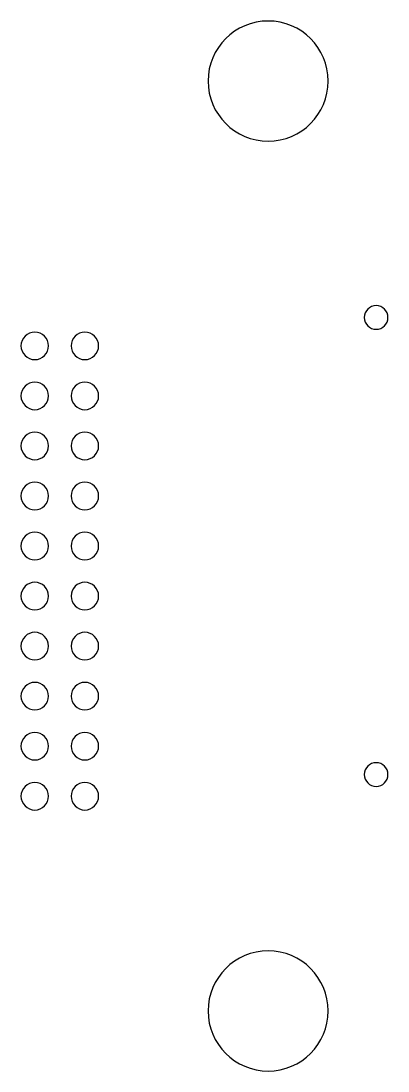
# Model space of a CAD drawing. Header units: inches. Extents: x 102.1 to 111.4, y 126.6 to 153.2.
import ezdxf

# ---------------------------------------------------------------- set-up
doc = ezdxf.new("R2010")
doc.units = ezdxf.units.IN
doc.header["$MEASUREMENT"] = 0
doc.layers.add('20', color=7, linetype='Continuous')
doc.layers.add('44', color=7, linetype='Continuous')

# ---------------------------------------------------------------- blocks, each defined once
blk = doc.blocks.new('block 2')
at = {"layer": '20', "color": 7, "lineweight": 25, "true_color": 0xffffff}
blk.add_open_spline([(110.771, 134.076), (110.771, 134.242), (110.906, 134.376), (111.071, 134.376), (111.237, 134.376), (111.371, 134.242), (111.371, 134.076), (111.371, 133.911), (111.237, 133.776), (111.071, 133.776), (110.906, 133.776), (110.771, 133.911), (110.771, 134.076), (110.771, 134.076), (110.771, 134.076), (110.771, 134.076)], degree=3, knots=[0, 0, 0, 0, 1, 1, 1, 2, 2, 2, 3, 3, 3, 4, 4, 4, 5, 5, 5, 5], dxfattribs=at)
blk = doc.blocks.new('block 3')
at = {"layer": '20', "color": 7, "lineweight": 25, "true_color": 0xffffff}
blk.add_open_spline([(110.771, 145.676), (110.771, 145.842), (110.906, 145.976), (111.071, 145.976), (111.237, 145.976), (111.371, 145.842), (111.371, 145.676), (111.371, 145.511), (111.237, 145.376), (111.071, 145.376), (110.906, 145.376), (110.771, 145.511), (110.771, 145.676), (110.771, 145.676), (110.771, 145.676), (110.771, 145.676)], degree=3, knots=[0, 0, 0, 0, 1, 1, 1, 2, 2, 2, 3, 3, 3, 4, 4, 4, 5, 5, 5, 5], dxfattribs=at)
blk = doc.blocks.new('block 4')
at = {"layer": '20', "color": 7, "lineweight": 25, "true_color": 0xffffff}
blk.add_open_spline([(106.807, 151.676), (106.807, 152.518), (107.49, 153.2), (108.331, 153.2), (109.173, 153.2), (109.855, 152.518), (109.855, 151.676), (109.855, 150.835), (109.173, 150.152), (108.331, 150.152), (107.49, 150.152), (106.807, 150.835), (106.807, 151.676), (106.807, 151.676), (106.807, 151.676), (106.807, 151.676)], degree=3, knots=[0, 0, 0, 0, 1, 1, 1, 2, 2, 2, 3, 3, 3, 4, 4, 4, 5, 5, 5, 5], dxfattribs=at)
blk = doc.blocks.new('block 5')
at = {"layer": '20', "color": 7, "lineweight": 25, "true_color": 0xffffff}
blk.add_open_spline([(106.807, 128.076), (106.807, 128.918), (107.49, 129.6), (108.331, 129.6), (109.173, 129.6), (109.855, 128.918), (109.855, 128.076), (109.855, 127.235), (109.173, 126.552), (108.331, 126.552), (107.49, 126.552), (106.807, 127.235), (106.807, 128.076), (106.807, 128.076), (106.807, 128.076), (106.807, 128.076)], degree=3, knots=[0, 0, 0, 0, 1, 1, 1, 2, 2, 2, 3, 3, 3, 4, 4, 4, 5, 5, 5, 5], dxfattribs=at)
blk = doc.blocks.new('block 6')
at = {"layer": '44', "color": 253, "lineweight": 25, "true_color": 0xadadad}
blk.add_open_spline([(103.331, 133.526), (103.331, 133.72), (103.488, 133.876), (103.681, 133.876), (103.875, 133.876), (104.031, 133.72), (104.031, 133.526), (104.031, 133.333), (103.875, 133.176), (103.681, 133.176), (103.488, 133.176), (103.331, 133.333), (103.331, 133.526), (103.331, 133.526), (103.331, 133.526), (103.331, 133.526)], degree=3, knots=[0, 0, 0, 0, 1, 1, 1, 2, 2, 2, 3, 3, 3, 4, 4, 4, 5, 5, 5, 5], dxfattribs=at)
blk = doc.blocks.new('block 7')
at = {"layer": '44', "color": 253, "lineweight": 25, "true_color": 0xadadad}
blk.add_open_spline([(102.061, 133.526), (102.061, 133.72), (102.218, 133.876), (102.411, 133.876), (102.605, 133.876), (102.761, 133.72), (102.761, 133.526), (102.761, 133.333), (102.605, 133.176), (102.411, 133.176), (102.218, 133.176), (102.061, 133.333), (102.061, 133.526), (102.061, 133.526), (102.061, 133.526), (102.061, 133.526)], degree=3, knots=[0, 0, 0, 0, 1, 1, 1, 2, 2, 2, 3, 3, 3, 4, 4, 4, 5, 5, 5, 5], dxfattribs=at)
blk = doc.blocks.new('block 8')
at = {"layer": '44', "color": 253, "lineweight": 25, "true_color": 0xadadad}
blk.add_open_spline([(103.331, 134.796), (103.331, 134.99), (103.488, 135.146), (103.681, 135.146), (103.875, 135.146), (104.031, 134.99), (104.031, 134.796), (104.031, 134.603), (103.875, 134.446), (103.681, 134.446), (103.488, 134.446), (103.331, 134.603), (103.331, 134.796), (103.331, 134.796), (103.331, 134.796), (103.331, 134.796)], degree=3, knots=[0, 0, 0, 0, 1, 1, 1, 2, 2, 2, 3, 3, 3, 4, 4, 4, 5, 5, 5, 5], dxfattribs=at)
blk = doc.blocks.new('block 9')
at = {"layer": '44', "color": 253, "lineweight": 25, "true_color": 0xadadad}
blk.add_open_spline([(102.061, 134.796), (102.061, 134.99), (102.218, 135.146), (102.411, 135.146), (102.605, 135.146), (102.761, 134.99), (102.761, 134.796), (102.761, 134.603), (102.605, 134.446), (102.411, 134.446), (102.218, 134.446), (102.061, 134.603), (102.061, 134.796), (102.061, 134.796), (102.061, 134.796), (102.061, 134.796)], degree=3, knots=[0, 0, 0, 0, 1, 1, 1, 2, 2, 2, 3, 3, 3, 4, 4, 4, 5, 5, 5, 5], dxfattribs=at)
blk = doc.blocks.new('block 10')
at = {"layer": '44', "color": 253, "lineweight": 25, "true_color": 0xadadad}
blk.add_open_spline([(103.331, 136.066), (103.331, 136.26), (103.488, 136.416), (103.681, 136.416), (103.875, 136.416), (104.031, 136.26), (104.031, 136.066), (104.031, 135.873), (103.875, 135.716), (103.681, 135.716), (103.488, 135.716), (103.331, 135.873), (103.331, 136.066), (103.331, 136.066), (103.331, 136.066), (103.331, 136.066)], degree=3, knots=[0, 0, 0, 0, 1, 1, 1, 2, 2, 2, 3, 3, 3, 4, 4, 4, 5, 5, 5, 5], dxfattribs=at)
blk = doc.blocks.new('block 11')
at = {"layer": '44', "color": 253, "lineweight": 25, "true_color": 0xadadad}
blk.add_open_spline([(102.061, 136.066), (102.061, 136.26), (102.218, 136.416), (102.411, 136.416), (102.605, 136.416), (102.761, 136.26), (102.761, 136.066), (102.761, 135.873), (102.605, 135.716), (102.411, 135.716), (102.218, 135.716), (102.061, 135.873), (102.061, 136.066), (102.061, 136.066), (102.061, 136.066), (102.061, 136.066)], degree=3, knots=[0, 0, 0, 0, 1, 1, 1, 2, 2, 2, 3, 3, 3, 4, 4, 4, 5, 5, 5, 5], dxfattribs=at)
blk = doc.blocks.new('block 12')
at = {"layer": '44', "color": 253, "lineweight": 25, "true_color": 0xadadad}
blk.add_open_spline([(103.331, 137.336), (103.331, 137.53), (103.488, 137.686), (103.681, 137.686), (103.875, 137.686), (104.031, 137.53), (104.031, 137.336), (104.031, 137.143), (103.875, 136.986), (103.681, 136.986), (103.488, 136.986), (103.331, 137.143), (103.331, 137.336), (103.331, 137.336), (103.331, 137.336), (103.331, 137.336)], degree=3, knots=[0, 0, 0, 0, 1, 1, 1, 2, 2, 2, 3, 3, 3, 4, 4, 4, 5, 5, 5, 5], dxfattribs=at)
blk = doc.blocks.new('block 13')
at = {"layer": '44', "color": 253, "lineweight": 25, "true_color": 0xadadad}
blk.add_open_spline([(102.061, 137.336), (102.061, 137.53), (102.218, 137.686), (102.411, 137.686), (102.605, 137.686), (102.761, 137.53), (102.761, 137.336), (102.761, 137.143), (102.605, 136.986), (102.411, 136.986), (102.218, 136.986), (102.061, 137.143), (102.061, 137.336), (102.061, 137.336), (102.061, 137.336), (102.061, 137.336)], degree=3, knots=[0, 0, 0, 0, 1, 1, 1, 2, 2, 2, 3, 3, 3, 4, 4, 4, 5, 5, 5, 5], dxfattribs=at)
blk = doc.blocks.new('block 14')
at = {"layer": '44', "color": 253, "lineweight": 25, "true_color": 0xadadad}
blk.add_open_spline([(103.331, 138.606), (103.331, 138.8), (103.488, 138.956), (103.681, 138.956), (103.875, 138.956), (104.031, 138.8), (104.031, 138.606), (104.031, 138.413), (103.875, 138.256), (103.681, 138.256), (103.488, 138.256), (103.331, 138.413), (103.331, 138.606), (103.331, 138.606), (103.331, 138.606), (103.331, 138.606)], degree=3, knots=[0, 0, 0, 0, 1, 1, 1, 2, 2, 2, 3, 3, 3, 4, 4, 4, 5, 5, 5, 5], dxfattribs=at)
blk = doc.blocks.new('block 15')
at = {"layer": '44', "color": 253, "lineweight": 25, "true_color": 0xadadad}
blk.add_open_spline([(102.061, 138.606), (102.061, 138.8), (102.218, 138.956), (102.411, 138.956), (102.605, 138.956), (102.761, 138.8), (102.761, 138.606), (102.761, 138.413), (102.605, 138.256), (102.411, 138.256), (102.218, 138.256), (102.061, 138.413), (102.061, 138.606), (102.061, 138.606), (102.061, 138.606), (102.061, 138.606)], degree=3, knots=[0, 0, 0, 0, 1, 1, 1, 2, 2, 2, 3, 3, 3, 4, 4, 4, 5, 5, 5, 5], dxfattribs=at)
blk = doc.blocks.new('block 16')
at = {"layer": '44', "color": 253, "lineweight": 25, "true_color": 0xadadad}
blk.add_open_spline([(103.331, 139.876), (103.331, 140.07), (103.488, 140.226), (103.681, 140.226), (103.875, 140.226), (104.031, 140.07), (104.031, 139.876), (104.031, 139.683), (103.875, 139.526), (103.681, 139.526), (103.488, 139.526), (103.331, 139.683), (103.331, 139.876), (103.331, 139.876), (103.331, 139.876), (103.331, 139.876)], degree=3, knots=[0, 0, 0, 0, 1, 1, 1, 2, 2, 2, 3, 3, 3, 4, 4, 4, 5, 5, 5, 5], dxfattribs=at)
blk = doc.blocks.new('block 17')
at = {"layer": '44', "color": 253, "lineweight": 25, "true_color": 0xadadad}
blk.add_open_spline([(102.061, 139.876), (102.061, 140.07), (102.218, 140.226), (102.411, 140.226), (102.605, 140.226), (102.761, 140.07), (102.761, 139.876), (102.761, 139.683), (102.605, 139.526), (102.411, 139.526), (102.218, 139.526), (102.061, 139.683), (102.061, 139.876), (102.061, 139.876), (102.061, 139.876), (102.061, 139.876)], degree=3, knots=[0, 0, 0, 0, 1, 1, 1, 2, 2, 2, 3, 3, 3, 4, 4, 4, 5, 5, 5, 5], dxfattribs=at)
blk = doc.blocks.new('block 18')
at = {"layer": '44', "color": 253, "lineweight": 25, "true_color": 0xadadad}
blk.add_open_spline([(103.331, 141.146), (103.331, 141.34), (103.488, 141.496), (103.681, 141.496), (103.875, 141.496), (104.031, 141.34), (104.031, 141.146), (104.031, 140.953), (103.875, 140.796), (103.681, 140.796), (103.488, 140.796), (103.331, 140.953), (103.331, 141.146), (103.331, 141.146), (103.331, 141.146), (103.331, 141.146)], degree=3, knots=[0, 0, 0, 0, 1, 1, 1, 2, 2, 2, 3, 3, 3, 4, 4, 4, 5, 5, 5, 5], dxfattribs=at)
blk = doc.blocks.new('block 19')
at = {"layer": '44', "color": 253, "lineweight": 25, "true_color": 0xadadad}
blk.add_open_spline([(102.061, 141.146), (102.061, 141.34), (102.218, 141.496), (102.411, 141.496), (102.605, 141.496), (102.761, 141.34), (102.761, 141.146), (102.761, 140.953), (102.605, 140.796), (102.411, 140.796), (102.218, 140.796), (102.061, 140.953), (102.061, 141.146), (102.061, 141.146), (102.061, 141.146), (102.061, 141.146)], degree=3, knots=[0, 0, 0, 0, 1, 1, 1, 2, 2, 2, 3, 3, 3, 4, 4, 4, 5, 5, 5, 5], dxfattribs=at)
blk = doc.blocks.new('block 20')
at = {"layer": '44', "color": 253, "lineweight": 25, "true_color": 0xadadad}
blk.add_open_spline([(103.331, 142.416), (103.331, 142.61), (103.488, 142.766), (103.681, 142.766), (103.875, 142.766), (104.031, 142.61), (104.031, 142.416), (104.031, 142.223), (103.875, 142.066), (103.681, 142.066), (103.488, 142.066), (103.331, 142.223), (103.331, 142.416), (103.331, 142.416), (103.331, 142.416), (103.331, 142.416)], degree=3, knots=[0, 0, 0, 0, 1, 1, 1, 2, 2, 2, 3, 3, 3, 4, 4, 4, 5, 5, 5, 5], dxfattribs=at)
blk = doc.blocks.new('block 21')
at = {"layer": '44', "color": 253, "lineweight": 25, "true_color": 0xadadad}
blk.add_open_spline([(102.061, 142.416), (102.061, 142.61), (102.218, 142.766), (102.411, 142.766), (102.605, 142.766), (102.761, 142.61), (102.761, 142.416), (102.761, 142.223), (102.605, 142.066), (102.411, 142.066), (102.218, 142.066), (102.061, 142.223), (102.061, 142.416), (102.061, 142.416), (102.061, 142.416), (102.061, 142.416)], degree=3, knots=[0, 0, 0, 0, 1, 1, 1, 2, 2, 2, 3, 3, 3, 4, 4, 4, 5, 5, 5, 5], dxfattribs=at)
blk = doc.blocks.new('block 22')
at = {"layer": '44', "color": 253, "lineweight": 25, "true_color": 0xadadad}
blk.add_open_spline([(103.331, 143.686), (103.331, 143.88), (103.488, 144.036), (103.681, 144.036), (103.875, 144.036), (104.031, 143.88), (104.031, 143.686), (104.031, 143.493), (103.875, 143.336), (103.681, 143.336), (103.488, 143.336), (103.331, 143.493), (103.331, 143.686), (103.331, 143.686), (103.331, 143.686), (103.331, 143.686)], degree=3, knots=[0, 0, 0, 0, 1, 1, 1, 2, 2, 2, 3, 3, 3, 4, 4, 4, 5, 5, 5, 5], dxfattribs=at)
blk = doc.blocks.new('block 23')
at = {"layer": '44', "color": 253, "lineweight": 25, "true_color": 0xadadad}
blk.add_open_spline([(102.061, 143.686), (102.061, 143.88), (102.218, 144.036), (102.411, 144.036), (102.605, 144.036), (102.761, 143.88), (102.761, 143.686), (102.761, 143.493), (102.605, 143.336), (102.411, 143.336), (102.218, 143.336), (102.061, 143.493), (102.061, 143.686), (102.061, 143.686), (102.061, 143.686), (102.061, 143.686)], degree=3, knots=[0, 0, 0, 0, 1, 1, 1, 2, 2, 2, 3, 3, 3, 4, 4, 4, 5, 5, 5, 5], dxfattribs=at)
blk = doc.blocks.new('block 24')
at = {"layer": '44', "color": 253, "lineweight": 25, "true_color": 0xadadad}
blk.add_open_spline([(103.331, 144.956), (103.331, 145.15), (103.488, 145.306), (103.681, 145.306), (103.875, 145.306), (104.031, 145.15), (104.031, 144.956), (104.031, 144.763), (103.875, 144.606), (103.681, 144.606), (103.488, 144.606), (103.331, 144.763), (103.331, 144.956), (103.331, 144.956), (103.331, 144.956), (103.331, 144.956)], degree=3, knots=[0, 0, 0, 0, 1, 1, 1, 2, 2, 2, 3, 3, 3, 4, 4, 4, 5, 5, 5, 5], dxfattribs=at)
blk = doc.blocks.new('block 25')
at = {"layer": '44', "color": 253, "lineweight": 25, "true_color": 0xadadad}
blk.add_open_spline([(102.061, 144.956), (102.061, 145.15), (102.218, 145.306), (102.411, 145.306), (102.605, 145.306), (102.761, 145.15), (102.761, 144.956), (102.761, 144.763), (102.605, 144.606), (102.411, 144.606), (102.218, 144.606), (102.061, 144.763), (102.061, 144.956), (102.061, 144.956), (102.061, 144.956), (102.061, 144.956)], degree=3, knots=[0, 0, 0, 0, 1, 1, 1, 2, 2, 2, 3, 3, 3, 4, 4, 4, 5, 5, 5, 5], dxfattribs=at)

msp = doc.modelspace()

# ---------------------------------------------------------------- block references
at = {"layer": '20'}
for name in ['block 4', 'block 3', 'block 2', 'block 5']:
    msp.add_blockref(name, (0, 0), dxfattribs=at)
at = {"layer": '44'}
for name in ['block 25', 'block 24', 'block 23', 'block 22', 'block 21', 'block 20', 'block 19', 'block 18', 'block 17', 'block 16', 'block 15', 'block 14', 'block 13', 'block 12', 'block 11', 'block 10', 'block 9', 'block 8', 'block 7', 'block 6']:
    msp.add_blockref(name, (0, 0), dxfattribs=at)

doc.saveas('drawing.dxf')
